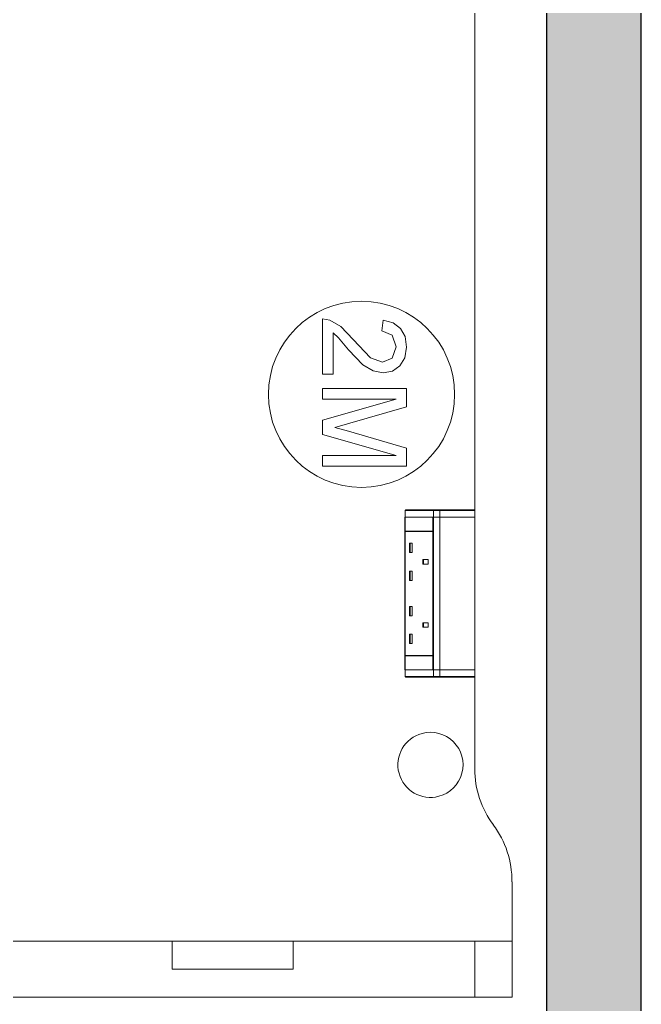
# Model space of a CAD drawing. Header units: millimetres. Extents: x 79795 to 317870, y -36033 to 97293.
# Drawn here: x 222063 to 222731, y 32602 to 33660 of the extents above; entities that cross this region are included whole.
import ezdxf

# ---------------------------------------------------------------- set-up
doc = ezdxf.new("R2010")
doc.units = ezdxf.units.MM
doc.header["$MEASUREMENT"] = 0
for name, color, linetype, lineweight in [('CSM-STL-XX-ZZ-M3-A-XXXX-00001_detached _19_04_21__rvt-1-Level 4$0$A-WALL-PATT', 7, 'CONTINUOUS', 9), ('CSM-STL-XX-ZZ-M3-A-XXXX-00001_detached _19_04_21__rvt-1-Level 4$0$I-WALL', 7, 'CONTINUOUS', 9), ('I-FURN', 8, 'CONTINUOUS', 9)]:
    doc.layers.add(name, color=color, linetype=linetype, lineweight=lineweight)

msp = doc.modelspace()

# ---------------------------------------------------------------- hatches: boundary and pattern name
at = {"layer": 'CSM-STL-XX-ZZ-M3-A-XXXX-00001_detached _19_04_21__rvt-1-Level 4$0$A-WALL-PATT'}
msp.add_hatch(color=256, dxfattribs=at).paths.add_polyline_path([(222628.8, 29859.3), (222730.8, 29859.3), (222730.8, 34245.3), (222628.8, 34245.3), (222628.8, 30532)], flags=0)

# ---------------------------------------------------------------- linework, layer by layer
at = {"layer": 'CSM-STL-XX-ZZ-M3-A-XXXX-00001_detached _19_04_21__rvt-1-Level 4$0$I-WALL', "lineweight": 30}
for p, q in [((222628.8, 34245.3), (222628.8, 29859.3)), ((222730.8, 29859.3), (222730.8, 34245.3))]:
    msp.add_line(p, q, dxfattribs=at)
at = {"layer": 'I-FURN'}
for p, q in [((222551.9, 33132.5), (222551.9, 33964.8)), ((222551.9, 33964.8), (222551.9, 33132.5)), ((222396.1, 33337.3), (222388.3, 33338.5)), ((222388.3, 33338.5), (222388.3, 33279.2)), ((222408.1, 33330.4), (222396.1, 33337.3)), ((222453.3, 33337.1), (222451.9, 33325.8)), ((222464.2, 33334.3), (222453.3, 33337.1)), ((222472.2, 33328.4), (222464.2, 33334.3)), ((222399.6, 33279.2), (222399.6, 33323.5)), ((222399.6, 33323.5), (222405.4, 33318.4)), ((222421.2, 33316.3), (222408.1, 33330.4)), ((222451.9, 33325.8), (222463.3, 33321)), ((222477.1, 33319.6), (222472.2, 33328.4)), ((222405.4, 33318.4), (222416.2, 33305.4)), ((222440, 33296.7), (222421.2, 33316.3)), ((222463.3, 33321), (222467.4, 33308.5)), ((222478.7, 33308.2), (222477.1, 33319.6)), ((222416.2, 33305.4), (222431.7, 33289.3)), ((222467.4, 33308.5), (222463.2, 33296.5)), ((222476.9, 33296.8), (222478.7, 33308.2)), ((222452.8, 33291.9), (222440, 33296.7)), ((222463.2, 33296.5), (222452.8, 33291.9)), ((222471.5, 33288), (222476.9, 33296.8)), ((222431.7, 33289.3), (222442.8, 33282.6)), ((222442.8, 33282.6), (222453.5, 33280.6)), ((222453.5, 33280.6), (222463.4, 33282.4)), ((222463.4, 33282.4), (222471.5, 33288)), ((222388.3, 33279.2), (222399.6, 33279.2)), ((222388.3, 33263.6), (222388.3, 33252.3)), ((222478.7, 33263.6), (222388.3, 33263.6)), ((222478.7, 33244.2), (222478.7, 33263.6)), ((222388.3, 33252.3), (222467.4, 33252.3)), ((222467.4, 33252.3), (222388.3, 33229.6)), ((222415, 33225.7), (222478.7, 33244.2)), ((222388.3, 33229.6), (222388.3, 33214.3)), ((222401.7, 33221.9), (222415, 33225.7)), ((222416.1, 33217.9), (222401.7, 33221.9)), ((222478.7, 33199.7), (222416.1, 33217.9)), ((222388.3, 33214.3), (222467.4, 33191.6)), ((222478.7, 33180.3), (222478.7, 33199.7)), ((222467.4, 33191.6), (222388.3, 33191.6)), ((222388.3, 33191.6), (222388.3, 33180.3)), ((222388.3, 33180.3), (222478.7, 33180.3)), ((222477, 33125.5), (222477, 33132.5)), ((222477.2, 33132.5), (222477, 33132.5)), ((222477, 33125.5), (222477, 33132.5)), ((222477, 33125.5), (222477, 33132.5)), ((222507.5, 33132.5), (222477.2, 33132.5)), ((222477.2, 33132.5), (222477.2, 33125.5)), ((222477.4, 33133.3), (222477.4, 33133.3)), ((222478, 33133.5), (222508.3, 33133.5)), ((222478, 33133.5), (222508.3, 33133.5)), ((222514.4, 33132.5), (222507.5, 33132.5)), ((222507.5, 33132.5), (222507.5, 33125.5)), ((222546.9, 33133.5), (222508.3, 33133.5)), ((222508.3, 33133.5), (222513.8, 33133.5)), ((222513.8, 33133.5), (222550.9, 33133.5)), ((222551.9, 33132.5), (222514.4, 33132.5)), ((222514.4, 33132.5), (222514.4, 33125.5)), ((222546.9, 33132.5), (222546.9, 33133.5)), ((222550.9, 33133.5), (222546.9, 33133.5)), ((222550.9, 33133.5), (222550.9, 33133.5)), ((222551.9, 33132.5), (222551.9, 33125.5)), ((222551.9, 33132.5), (222551.9, 33125.5)), ((222476.8, 33125.5), (222476.8, 33110.5)), ((222506.7, 33125.5), (222476.8, 33125.5)), ((222477.2, 33125.5), (222477, 33125.5)), ((222477, 32961.5), (222477, 33125.4)), ((222507.5, 33125.5), (222477.2, 33125.5)), ((222506.7, 33110.5), (222506.7, 33125.5)), ((222506.7, 33125.5), (222509.1, 33125.5)), ((222506.9, 33125.4), (222506.9, 33110.5)), ((222507.5, 33125.4), (222506.9, 33125.4)), ((222514.4, 33125.5), (222507.5, 33125.5)), ((222507.5, 33125.4), (222514.4, 33125.4)), ((222507.5, 32961.5), (222507.5, 33125.4)), ((222551.9, 33125.5), (222514.4, 33125.5)), ((222514.4, 33125.4), (222551.9, 33125.4)), ((222514.4, 32961.5), (222514.4, 33125.4)), ((222551.9, 33125.4), (222551.9, 32961.5)), ((222551.9, 32961.5), (222551.9, 33125.4)), ((222476.8, 33110.5), (222506.7, 33110.5)), ((222477.2, 33110.5), (222477.2, 33110)), ((222476.8, 33110), (222476.8, 32977)), ((222476.8, 33110), (222506.7, 33110)), ((222506.7, 32977), (222506.7, 33110)), ((222506.9, 33110), (222506.9, 32977)), ((222481.9, 33097.4), (222484.7, 33097.4)), ((222481.9, 33087.4), (222481.9, 33097.4)), ((222482.6, 33087.4), (222482.6, 33097.4)), ((222484.7, 33087.4), (222484.7, 33097.4)), ((222481.9, 33087.4), (222484.7, 33087.4)), ((222496.2, 33079.9), (222501.9, 33079.9)), ((222496.2, 33074.9), (222496.2, 33079.9)), ((222496.9, 33074.9), (222496.9, 33079.9)), ((222501.9, 33074.9), (222501.9, 33079.9)), ((222496.2, 33074.9), (222501.9, 33074.9)), ((222481.9, 33067.4), (222484.7, 33067.4)), ((222481.9, 33057.4), (222481.9, 33067.4)), ((222482.6, 33057.4), (222482.6, 33067.4)), ((222484.7, 33057.4), (222484.7, 33067.4)), ((222481.9, 33057.4), (222484.7, 33057.4)), ((222481.9, 33029.6), (222484.7, 33029.6)), ((222481.9, 33019.6), (222481.9, 33029.6)), ((222482.6, 33019.6), (222482.6, 33029.6)), ((222484.7, 33019.6), (222484.7, 33029.6)), ((222481.9, 33019.6), (222484.7, 33019.6)), ((222496.2, 33012.1), (222501.9, 33012.1)), ((222496.2, 33007.1), (222496.2, 33012.1)), ((222501.9, 33007.1), (222496.2, 33007.1)), ((222496.9, 33007.1), (222496.9, 33012.1)), ((222501.9, 33012.1), (222501.9, 33007.1)), ((222481.9, 32999.6), (222484.7, 32999.6)), ((222481.9, 32989.6), (222481.9, 32999.6)), ((222482.6, 32989.6), (222482.6, 32999.6)), ((222484.7, 32989.6), (222484.7, 32999.6)), ((222481.9, 32989.6), (222484.7, 32989.6)), ((222476.8, 32977), (222506.7, 32977)), ((222506.7, 32976.5), (222476.8, 32976.5)), ((222476.8, 32976.5), (222476.8, 32961.5)), ((222477.2, 32977), (222477.2, 32976.5)), ((222506.7, 32961.5), (222506.7, 32976.5)), ((222506.9, 32976.5), (222506.9, 32961.5)), ((222476.8, 32961.5), (222506.7, 32961.5)), ((222477, 32954.4), (222477, 32961.4)), ((222477, 32954.4), (222477, 32961.4)), ((222477, 32961.4), (222477, 32954.4)), ((222477, 32961.4), (222477.2, 32961.4)), ((222477, 32954.4), (222477.2, 32954.4)), ((222477.2, 32954.4), (222477.2, 32961.4)), ((222477.2, 32961.4), (222507.5, 32961.4)), ((222477.2, 32954.4), (222507.5, 32954.4)), ((222477.4, 32953.7), (222477.4, 32953.6)), ((222508.3, 32953.4), (222478, 32953.4)), ((222508.3, 32953.4), (222478, 32953.4)), ((222506.9, 32961.5), (222507.5, 32961.5)), ((222514.4, 32961.5), (222507.5, 32961.5)), ((222507.5, 32954.4), (222507.5, 32961.4)), ((222507.5, 32961.4), (222514.4, 32961.4)), ((222507.5, 32954.4), (222514.4, 32954.4)), ((222508.3, 32953.4), (222546.9, 32953.4)), ((222513.8, 32953.4), (222508.3, 32953.4)), ((222550.9, 32953.4), (222513.8, 32953.4)), ((222551.9, 32961.5), (222514.4, 32961.5)), ((222514.4, 32954.4), (222514.4, 32961.4)), ((222514.4, 32961.4), (222551.9, 32961.4)), ((222514.4, 32954.4), (222551.9, 32954.4)), ((222546.9, 32953.4), (222546.9, 32954.4)), ((222546.9, 32953.4), (222550.9, 32953.4)), ((222551.9, 32961.4), (222551.9, 32954.4)), ((222551.9, 32954.4), (222551.9, 32961.4)), ((222551.9, 32854.8), (222551.9, 32954.4)), ((222551.9, 32954.4), (222551.9, 32854.8)), ((222591.9, 32609.8), (222591.9, 32733.7)), ((222591.9, 32733.7), (222591.9, 32609.8)), ((221791.9, 32669.8), (222226.9, 32669.8)), ((222551.9, 32669.8), (221831.9, 32669.8)), ((222226.9, 32669.8), (222356.9, 32669.8)), ((222226.9, 32669.8), (222226.9, 32639.8)), ((222226.9, 32639.8), (222226.9, 32669.8)), ((222356.9, 32669.8), (222591.9, 32669.8)), ((222356.9, 32669.8), (222356.9, 32639.8)), ((222356.9, 32669.8), (222356.9, 32639.8)), ((222591.9, 32669.8), (222551.9, 32669.8)), ((222551.9, 32669.8), (222551.9, 32609.8)), ((222551.9, 32669.8), (222551.9, 32609.8)), ((222591.9, 32669.8), (222591.9, 32609.8)), ((222591.9, 32669.8), (222591.9, 32609.8)), ((222356.9, 32639.8), (222226.9, 32639.8)), ((222226.9, 32639.8), (222356.9, 32639.8)), ((222591.9, 32609.8), (221791.9, 32609.8)), ((221791.9, 32609.8), (222591.9, 32609.8)), ((222591.9, 32609.8), (221791.9, 32609.8)), ((221831.9, 32609.8), (222551.9, 32609.8)), ((222551.9, 32609.8), (222591.9, 32609.8))]:
    msp.add_line(p, q, dxfattribs=at)
at = {"layer": 'I-FURN', "flags": 128}
for points in [[(222477.2, 33133), (222477.1, 33133), (222477.1, 33133), (222477.1, 33132.9), (222477.1, 33132.9), (222477.1, 33132.9), (222477.1, 33132.8), (222477.1, 33132.8), (222477, 33132.7), (222477, 33132.7), (222477, 33132.7), (222477, 33132.6), (222477, 33132.6), (222477, 33132.5), (222477, 33132.5)], [(222508.3, 33133.5), (222508.4, 33133.5), (222508.5, 33133.5), (222508.6, 33133.5), (222508.7, 33133.5), (222508.8, 33133.5), (222508.9, 33133.5), (222509.1, 33133.5), (222509.2, 33133.5), (222509.3, 33133.5), (222509.5, 33133.5), (222509.6, 33133.5), (222509.7, 33133.5), (222509.9, 33133.5), (222510, 33133.5), (222510.2, 33133.5), (222510.3, 33133.5), (222510.5, 33133.5), (222510.6, 33133.5), (222510.8, 33133.5), (222510.9, 33133.5), (222511.1, 33133.5), (222511.3, 33133.5), (222511.4, 33133.5), (222511.6, 33133.5), (222511.7, 33133.5), (222511.9, 33133.5), (222512.1, 33133.5), (222512.2, 33133.5), (222512.4, 33133.5), (222512.5, 33133.5), (222512.7, 33133.5), (222512.8, 33133.5), (222513, 33133.5), (222513.1, 33133.5), (222513.3, 33133.5), (222513.4, 33133.5), (222513.6, 33133.5), (222513.7, 33133.5), (222513.8, 33133.5)], [(222513.8, 33133.5), (222516.6, 33133.5), (222519.3, 33133.5), (222521.9, 33133.5), (222524.5, 33133.5), (222526.9, 33133.5), (222529.2, 33133.5), (222531.4, 33133.5), (222533.6, 33133.5), (222535.6, 33133.5), (222537.5, 33133.5), (222539.3, 33133.5), (222540.9, 33133.5), (222542.5, 33133.5), (222543.9, 33133.5), (222545.2, 33133.5), (222546.4, 33133.5), (222547.4, 33133.5), (222548.4, 33133.5), (222549.1, 33133.5), (222549.8, 33133.5), (222550.3, 33133.5), (222550.7, 33133.5), (222550.9, 33133.5)], [(222550.9, 33133.5), (222550.9, 33133.5), (222550.9, 33133.5), (222550.8, 33133.5), (222550.8, 33133.5), (222550.8, 33133.5), (222550.8, 33133.5), (222550.7, 33133.5), (222550.7, 33133.5), (222550.6, 33133.5), (222550.6, 33133.5), (222550.5, 33133.5), (222550.4, 33133.5), (222550.3, 33133.5), (222550.3, 33133.5), (222550.2, 33133.5), (222550.1, 33133.5), (222550, 33133.5), (222549.9, 33133.5), (222549.8, 33133.5), (222549.7, 33133.5), (222549.5, 33133.5), (222549.4, 33133.5), (222549.3, 33133.5), (222549.2, 33133.5), (222549, 33133.5), (222548.9, 33133.5), (222548.8, 33133.5), (222548.6, 33133.5), (222548.5, 33133.5), (222548.3, 33133.5), (222548.2, 33133.5), (222548, 33133.5), (222547.9, 33133.5), (222547.7, 33133.5), (222547.6, 33133.5), (222547.4, 33133.5), (222547.2, 33133.5), (222547.1, 33133.5), (222546.9, 33133.5), (222546.9, 33133.5)], [(222551.9, 33132.5), (222551.9, 33132.6), (222551.9, 33132.6), (222551.9, 33132.6), (222551.9, 33132.7), (222551.9, 33132.7), (222551.8, 33132.8), (222551.8, 33132.8), (222551.8, 33132.8), (222551.8, 33132.9), (222551.8, 33132.9), (222551.8, 33133), (222551.8, 33133), (222551.7, 33133), (222551.7, 33133.1), (222551.7, 33133.1), (222551.7, 33133.1), (222551.6, 33133.2), (222551.6, 33133.2), (222551.6, 33133.2), (222551.6, 33133.2), (222551.5, 33133.3), (222551.5, 33133.3), (222551.5, 33133.3), (222551.4, 33133.3), (222551.4, 33133.4), (222551.4, 33133.4), (222551.3, 33133.4), (222551.3, 33133.4), (222551.3, 33133.4), (222551.2, 33133.5), (222551.2, 33133.5), (222551.2, 33133.5), (222551.1, 33133.5), (222551.1, 33133.5), (222551, 33133.5), (222551, 33133.5), (222551, 33133.5), (222550.9, 33133.5), (222550.9, 33133.5), (222550.9, 33133.5)], [(222477, 32954.4), (222477, 32954.4), (222477, 32954.3), (222477, 32954.3), (222477, 32954.2), (222477, 32954.2), (222477.1, 32954.2), (222477.1, 32954.1), (222477.1, 32954.1), (222477.1, 32954.1), (222477.1, 32954), (222477.1, 32954), (222477.1, 32953.9), (222477.2, 32953.9)], [(222513.8, 32953.4), (222513.7, 32953.4), (222513.6, 32953.4), (222513.4, 32953.4), (222513.3, 32953.4), (222513.1, 32953.4), (222513, 32953.4), (222512.8, 32953.4), (222512.7, 32953.4), (222512.5, 32953.4), (222512.4, 32953.4), (222512.2, 32953.4), (222512.1, 32953.4), (222511.9, 32953.4), (222511.7, 32953.4), (222511.6, 32953.4), (222511.4, 32953.4), (222511.3, 32953.4), (222511.1, 32953.4), (222510.9, 32953.4), (222510.8, 32953.4), (222510.6, 32953.4), (222510.5, 32953.4), (222510.3, 32953.4), (222510.2, 32953.4), (222510, 32953.4), (222509.9, 32953.4), (222509.7, 32953.4), (222509.6, 32953.4), (222509.5, 32953.4), (222509.3, 32953.4), (222509.2, 32953.4), (222509.1, 32953.4), (222508.9, 32953.4), (222508.8, 32953.4), (222508.7, 32953.4), (222508.6, 32953.4), (222508.5, 32953.4), (222508.4, 32953.4), (222508.3, 32953.4)], [(222550.9, 32953.4), (222550.6, 32953.4), (222550.2, 32953.4), (222549.6, 32953.4), (222548.9, 32953.4), (222548.1, 32953.4), (222547.2, 32953.4), (222546.1, 32953.4), (222544.9, 32953.4), (222543.6, 32953.4), (222542.1, 32953.4), (222540.5, 32953.4), (222538.8, 32953.4), (222537, 32953.4), (222535.1, 32953.4), (222533, 32953.4), (222530.9, 32953.4), (222528.6, 32953.4), (222526.2, 32953.4), (222523.8, 32953.4), (222521.2, 32953.4), (222518.6, 32953.4), (222515.9, 32953.4), (222513.8, 32953.4)], [(222546.9, 32953.4), (222547, 32953.4), (222547.2, 32953.4), (222547.4, 32953.4), (222547.5, 32953.4), (222547.7, 32953.4), (222547.8, 32953.4), (222548, 32953.4), (222548.1, 32953.4), (222548.3, 32953.4), (222548.4, 32953.4), (222548.6, 32953.4), (222548.7, 32953.4), (222548.9, 32953.4), (222549, 32953.4), (222549.1, 32953.4), (222549.3, 32953.4), (222549.4, 32953.4), (222549.5, 32953.4), (222549.6, 32953.4), (222549.7, 32953.4), (222549.9, 32953.4), (222550, 32953.4), (222550.1, 32953.4), (222550.1, 32953.4), (222550.2, 32953.4), (222550.3, 32953.4), (222550.4, 32953.4), (222550.5, 32953.4), (222550.5, 32953.4), (222550.6, 32953.4), (222550.7, 32953.4), (222550.7, 32953.4), (222550.7, 32953.4), (222550.8, 32953.4), (222550.8, 32953.4), (222550.8, 32953.4), (222550.9, 32953.4), (222550.9, 32953.4), (222550.9, 32953.4)], [(222550.9, 32953.4), (222550.9, 32953.4), (222551, 32953.4), (222551, 32953.4), (222551, 32953.4), (222551.1, 32953.4), (222551.1, 32953.4), (222551.1, 32953.4), (222551.2, 32953.5), (222551.2, 32953.5), (222551.3, 32953.5), (222551.3, 32953.5), (222551.3, 32953.5), (222551.4, 32953.5), (222551.4, 32953.6), (222551.4, 32953.6), (222551.5, 32953.6), (222551.5, 32953.6), (222551.5, 32953.7), (222551.6, 32953.7), (222551.6, 32953.7), (222551.6, 32953.7), (222551.6, 32953.8), (222551.7, 32953.8), (222551.7, 32953.8), (222551.7, 32953.9), (222551.7, 32953.9), (222551.8, 32953.9), (222551.8, 32954), (222551.8, 32954), (222551.8, 32954), (222551.8, 32954.1), (222551.8, 32954.1), (222551.8, 32954.2), (222551.8, 32954.2), (222551.9, 32954.2), (222551.9, 32954.3), (222551.9, 32954.3), (222551.9, 32954.4), (222551.9, 32954.4), (222551.9, 32954.4)], [(222550.9, 32953.4), (222550.9, 32953.4), (222550.9, 32953.4)]]:
    msp.add_lwpolyline(points, dxfattribs=at)
at = {"layer": 'I-FURN'}
for centre, radius, start, end in [((222430.2, 33257.5), 100, 90, 270), ((222430.2, 33257.5), 100, 270, 90), ((222504.3, 32859.3), 35, 105, 285), ((222504.3, 32859.3), 35, 345.2996, 105), ((222504.3, 32859.3), 35, 285, 345), ((222651.9, 32854.8), 100, 180, 216.8699), ((222651.9, 32854.8), 100, 180, 216.8699), ((222491.8, 32734.8), 100, 359.3744, 36.8699), ((222491.8, 32734.8), 100, 359.3744, 36.8699)]:
    msp.add_arc(centre, radius, start, end, dxfattribs=at)
at = {"layer": 'I-FURN', "extrusion": (0, 0, -1)}
for centre, major_axis, ratio, start_param, end_param in [((222478, 33132.5), (0, 1), 0.819152, 4.712389, 6.283185), ((222508.3, 33132.5), (0, 1), 0.819152, 4.712389, 6.283185), ((222513.8, 33132.5), (0, 1), 0.56467, 0, 1.570796), ((222550.9, 33132.5), (0, 1), 0.998113, 0, 1.570796), ((222478, 32954.4), (0, -1), 0.819152, 0, 1.570796), ((222508.3, 32954.4), (0, 1), 0.819152, 3.141593, 4.712389), ((222513.8, 32954.4), (0, 1), 0.56467, 1.570796, 3.141593), ((222550.9, 32954.4), (0, 1), 0.998113, 1.570796, 3.141593)]:
    msp.add_ellipse(centre, major_axis=major_axis, ratio=ratio, start_param=start_param, end_param=end_param, dxfattribs=at)

doc.saveas('drawing.dxf')
